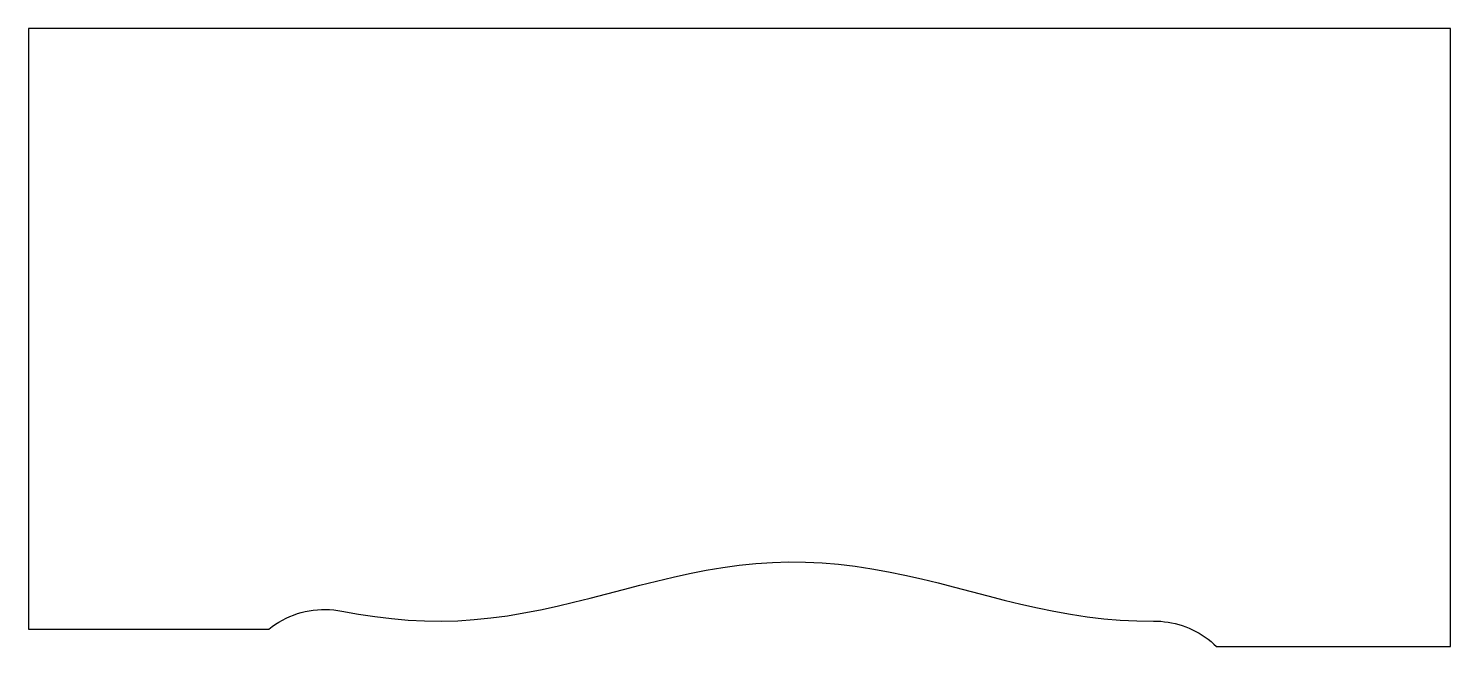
# Model space of a CAD drawing. Header units: inches. Extents: x 0 to 48, y 28.1 to 49.
import ezdxf

# ---------------------------------------------------------------- set-up
doc = ezdxf.new("R2010")
doc.units = ezdxf.units.IN

msp = doc.modelspace()

# ---------------------------------------------------------------- linework, layer by layer
msp.add_lwpolyline([(48, 49), (0, 49), (0, 28.73), (8.113, 28.73), (8.113, 28.73), (8.222, 28.814), (8.335, 28.893), (8.451, 28.967), (8.571, 29.035), (8.694, 29.098), (8.819, 29.155), (8.947, 29.206), (9.078, 29.252), (9.21, 29.291), (9.344, 29.324), (9.479, 29.351), (9.615, 29.372), (9.752, 29.386), (9.89, 29.394), (10.028, 29.396), (10.166, 29.391), (10.303, 29.38), (10.44, 29.363), (10.576, 29.34), (10.576, 29.34), (11.135, 29.237), (11.694, 29.151), (12.253, 29.083), (12.812, 29.035), (13.371, 29.007), (13.93, 29), (14.489, 29.015), (15.048, 29.051), (15.607, 29.107), (16.166, 29.183), (16.725, 29.275), (17.284, 29.384), (17.843, 29.505), (18.402, 29.637), (18.961, 29.777), (19.52, 29.922), (20.08, 30.068), (20.639, 30.213), (21.198, 30.353), (21.757, 30.485), (22.316, 30.608), (22.875, 30.717), (23.434, 30.811), (23.993, 30.888), (24.552, 30.945), (25.111, 30.983), (25.67, 30.999), (26.229, 30.994), (26.788, 30.968), (27.347, 30.921), (27.906, 30.855), (28.465, 30.77), (29.024, 30.668), (29.583, 30.553), (30.142, 30.425), (30.701, 30.289), (31.26, 30.146), (31.82, 30), (32.379, 29.854), (32.938, 29.712), (33.497, 29.575), (34.056, 29.448), (34.615, 29.332), (35.174, 29.231), (35.733, 29.146), (36.292, 29.079), (36.851, 29.032), (37.41, 29.006), (37.969, 29.001), (37.969, 29.001), (38.093, 28.999), (38.217, 28.993), (38.341, 28.981), (38.464, 28.965), (38.586, 28.943), (38.707, 28.916), (38.827, 28.885), (38.946, 28.848), (39.063, 28.806), (39.178, 28.76), (39.291, 28.709), (39.402, 28.653), (39.51, 28.593), (39.616, 28.528), (39.719, 28.459), (39.82, 28.386), (39.917, 28.308), (40.011, 28.227), (40.101, 28.142), (48, 28.142), (48, 49)], close=True)

doc.saveas('drawing.dxf')
